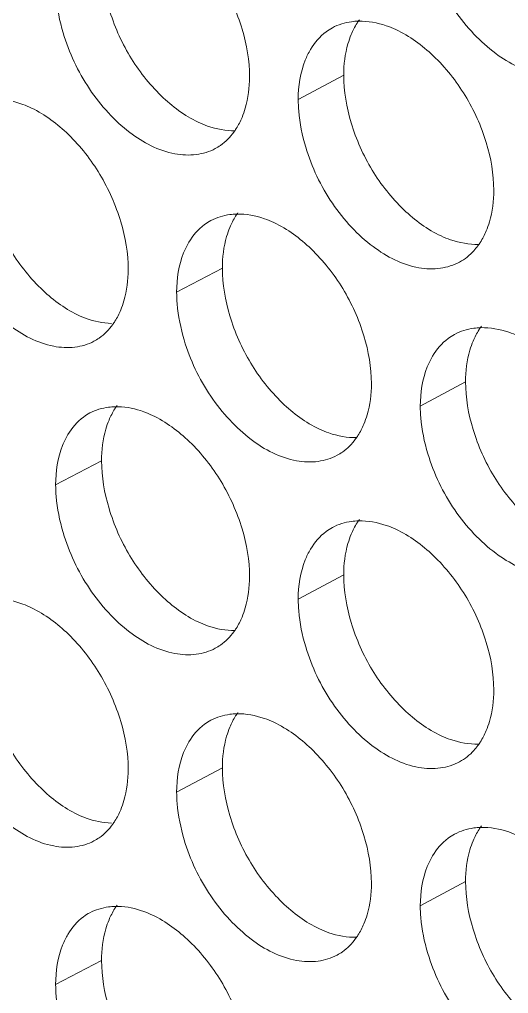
# Model space of a CAD drawing. Header units: millimetres. Extents: x 1177 to 4147, y 93 to 2194.
# Drawn here: x 2591.68 to 2599.39, y 769.32 to 784.67 of the extents above; entities that cross this region are included whole.
import ezdxf

# ---------------------------------------------------------------- set-up
doc = ezdxf.new("R2010")
doc.units = ezdxf.units.MM
doc.header["$LTSCALE"] = 0.1
doc.layers.get('0').update_dxf_attribs({"lineweight": 13})
doc.layers.add('标注', color=251, linetype='Continuous', lineweight=9)

# ---------------------------------------------------------------- blocks, each defined once
blk = doc.blocks.new('02')
at = {"layer": '标注'}
for p, q in [((4478.835, 710.974), (4477.811, 710.426)), ((4476.103, 706.631), (4475.073, 706.086)), ((4481.579, 704.072), (4480.56, 703.522)), ((4473.382, 702.295), (4472.348, 701.752)), ((4473.382, 702.295), (4472.348, 701.752)), ((4478.835, 699.724), (4477.811, 699.176)), ((4478.835, 699.724), (4477.811, 699.176)), ((4476.103, 695.381), (4475.073, 694.836)), ((4481.579, 692.822), (4480.56, 692.272)), ((4473.382, 691.045), (4472.348, 690.502))]:
    blk.add_line(p, q, dxfattribs=at)
for centre in [(4473.723, 701.993), (4473.723, 701.993), (4473.723, 690.743)]:
    blk.add_arc(centre, 1.518, 88.601, 91.1331, dxfattribs=at)
for points, knots in [([(4481.579, 715.322), (4481.579, 714.96), (4481.713, 714.21), (4482.178, 713.168), (4482.877, 712.29), (4483.471, 711.851), (4483.783, 711.708)], [0, 0, 0, 0, 0.245602, 0.508914, 0.767364, 1, 1, 1, 1]), ([(4476.714, 710.939), (4476.714, 711.301), (4476.581, 712.052), (4476.118, 713.095), (4475.425, 713.977), (4474.836, 714.42), (4474.527, 714.566)], [0, 0, 0, 0, 0.245829, 0.509477, 0.768016, 1, 1, 1, 1]), ([(4480.73, 713.7), (4480.865, 713.253), (4481.171, 712.611), (4481.748, 711.896), (4482.361, 711.339), (4483.069, 710.977), (4483.772, 710.954), (4484.081, 711.051), (4484.214, 711.124)], [0, 0, 0, 0, 0.290009, 0.433078, 0.568897, 0.804139, 0.905475, 1, 1, 1, 1]), ([(4473.382, 713.545), (4473.382, 713.183), (4473.514, 712.432), (4473.973, 711.388), (4474.662, 710.505), (4475.249, 710.061), (4475.558, 709.915)], [0, 0, 0, 0, 0.246134, 0.50993, 0.768307, 1, 1, 1, 1]), ([(4472.348, 713.002), (4472.348, 712.915), (4472.364, 712.553), (4472.437, 712.193), (4472.516, 711.929)], [0, 0, 0, 0, 0.238732, 1, 1, 1, 1]), ([(4478.581, 712.041), (4478.53, 712.015), (4478.333, 711.889), (4478.176, 711.705), (4478.087, 711.553)], [0, 0, 0, 0, 0.243762, 1, 1, 1, 1]), ([(4479.168, 712.19), (4479.115, 712.189), (4478.913, 712.174), (4478.713, 712.113), (4478.581, 712.041)], [0, 0, 0, 0, 0.258529, 1, 1, 1, 1]), ([(4479.188, 712.221), (4479.17, 712.196), (4479.099, 712.091), (4479.041, 711.977), (4479.004, 711.889)], [0, 0, 0, 0, 0.243071, 1, 1, 1, 1]), ([(4480.009, 712), (4479.939, 712.033), (4479.671, 712.141), (4479.379, 712.195), (4479.168, 712.19)], [0, 0, 0, 0, 0.267982, 1, 1, 1, 1]), ([(4472.516, 711.929), (4472.649, 711.483), (4472.949, 710.842), (4473.515, 710.124), (4474.116, 709.564), (4474.81, 709.194), (4475.505, 709.16), (4475.81, 709.252), (4475.943, 709.322)], [0, 0, 0, 0, 0.291305, 0.434775, 0.570777, 0.805593, 0.906279, 1, 1, 1, 1]), ([(4479.004, 711.889), (4478.976, 711.822), (4478.873, 711.527), (4478.835, 711.212), (4478.835, 710.974)], [0, 0, 0, 0, 0.234028, 1, 1, 1, 1]), ([(4482.215, 708.383), (4482.215, 708.745), (4482.081, 709.495), (4481.613, 710.537), (4480.914, 711.416), (4480.32, 711.856), (4480.009, 712)], [0, 0, 0, 0, 0.245474, 0.508798, 0.767386, 1, 1, 1, 1]), ([(4478.087, 711.553), (4478.041, 711.476), (4477.87, 711.124), (4477.811, 710.726), (4477.811, 710.426)], [0, 0, 0, 0, 0.229851, 1, 1, 1, 1]), ([(4476.545, 710.025), (4476.573, 710.092), (4476.676, 710.386), (4476.714, 710.7), (4476.714, 710.939)], [0, 0, 0, 0, 0.233967, 1, 1, 1, 1]), ([(4478.835, 710.974), (4478.835, 710.611), (4478.968, 709.861), (4479.431, 708.818), (4480.127, 707.939), (4480.719, 707.498), (4481.029, 707.354)], [0, 0, 0, 0, 0.245779, 0.509251, 0.767678, 1, 1, 1, 1]), ([(4471.804, 710.234), (4471.742, 710.264), (4471.501, 710.366), (4471.24, 710.424), (4471.049, 710.43)], [0, 0, 0, 0, 0.266802, 1, 1, 1, 1]), ([(4477.811, 710.426), (4477.811, 710.339), (4477.827, 709.976), (4477.9, 709.617), (4477.98, 709.353)], [0, 0, 0, 0, 0.2388, 1, 1, 1, 1]), ([(4473.982, 706.601), (4473.982, 706.964), (4473.849, 707.715), (4473.388, 708.759), (4472.699, 709.642), (4472.112, 710.087), (4471.804, 710.234)], [0, 0, 0, 0, 0.246007, 0.509819, 0.768332, 1, 1, 1, 1]), ([(4475.558, 709.915), (4475.627, 709.883), (4475.891, 709.773), (4476.181, 709.718), (4476.39, 709.723)], [0, 0, 0, 0, 0.268088, 1, 1, 1, 1]), ([(4476.362, 709.694), (4476.38, 709.719), (4476.451, 709.823), (4476.508, 709.936), (4476.545, 710.025)], [0, 0, 0, 0, 0.243017, 1, 1, 1, 1]), ([(4475.943, 709.322), (4475.983, 709.344), (4476.144, 709.442), (4476.279, 709.579), (4476.362, 709.694)], [0, 0, 0, 0, 0.245619, 1, 1, 1, 1]), ([(4470.674, 709.216), (4470.674, 708.853), (4470.806, 708.102), (4471.263, 707.057), (4471.948, 706.173), (4472.533, 705.727), (4472.84, 705.581)], [0, 0, 0, 0, 0.246312, 0.510271, 0.768623, 1, 1, 1, 1]), ([(4477.98, 709.353), (4478.114, 708.906), (4478.418, 708.265), (4478.992, 707.549), (4479.601, 706.991), (4480.304, 706.626), (4481.005, 706.599), (4481.312, 706.695), (4481.445, 706.767)], [0, 0, 0, 0, 0.290439, 0.433641, 0.56952, 0.80462, 0.905741, 1, 1, 1, 1]), ([(4482.045, 707.468), (4482.073, 707.535), (4482.177, 707.829), (4482.215, 708.144), (4482.215, 708.383)], [0, 0, 0, 0, 0.234266, 1, 1, 1, 1]), ([(4476.424, 707.847), (4476.373, 707.846), (4476.173, 707.831), (4475.975, 707.772), (4475.844, 707.702)], [0, 0, 0, 0, 0.258513, 1, 1, 1, 1]), ([(4476.453, 707.876), (4476.435, 707.851), (4476.365, 707.747), (4476.308, 707.634), (4476.271, 707.546)], [0, 0, 0, 0, 0.243002, 1, 1, 1, 1]), ([(4477.262, 707.655), (4477.192, 707.688), (4476.926, 707.797), (4476.635, 707.852), (4476.424, 707.847)], [0, 0, 0, 0, 0.268167, 1, 1, 1, 1]), ([(4475.844, 707.702), (4475.794, 707.675), (4475.595, 707.551), (4475.439, 707.366), (4475.349, 707.214)], [0, 0, 0, 0, 0.243618, 1, 1, 1, 1]), ([(4479.459, 704.033), (4479.459, 704.395), (4479.325, 705.145), (4478.86, 706.188), (4478.163, 707.068), (4477.572, 707.51), (4477.262, 707.655)], [0, 0, 0, 0, 0.245651, 0.509137, 0.767701, 1, 1, 1, 1]), ([(4469.802, 707.601), (4469.934, 707.156), (4470.232, 706.515), (4470.795, 705.796), (4471.392, 705.235), (4472.082, 704.862), (4472.774, 704.825), (4473.078, 704.915), (4473.209, 704.984)], [0, 0, 0, 0, 0.291742, 0.435347, 0.571412, 0.806086, 0.906551, 1, 1, 1, 1]), ([(4476.271, 707.546), (4476.243, 707.479), (4476.14, 707.185), (4476.103, 706.87), (4476.103, 706.631)], [0, 0, 0, 0, 0.233879, 1, 1, 1, 1]), ([(4481.857, 707.133), (4481.876, 707.158), (4481.948, 707.264), (4482.007, 707.378), (4482.045, 707.468)], [0, 0, 0, 0, 0.243157, 1, 1, 1, 1]), ([(4475.349, 707.214), (4475.303, 707.137), (4475.133, 706.785), (4475.073, 706.386), (4475.073, 706.086)], [0, 0, 0, 0, 0.229607, 1, 1, 1, 1]), ([(4481.029, 707.354), (4481.099, 707.321), (4481.366, 707.213), (4481.658, 707.16), (4481.869, 707.165)], [0, 0, 0, 0, 0.267719, 1, 1, 1, 1]), ([(4481.445, 706.767), (4481.566, 706.832), (4481.713, 706.951), (4481.829, 707.094), (4481.857, 707.133)], [0, 0, 0, 0, 0.74257, 1, 1, 1, 1]), ([(4473.813, 705.688), (4473.841, 705.755), (4473.944, 706.049), (4473.982, 706.363), (4473.982, 706.601)], [0, 0, 0, 0, 0.233818, 1, 1, 1, 1]), ([(4476.103, 706.631), (4476.103, 706.269), (4476.235, 705.518), (4476.696, 704.475), (4477.388, 703.594), (4477.978, 703.151), (4478.287, 703.006)], [0, 0, 0, 0, 0.245956, 0.50959, 0.767992, 1, 1, 1, 1]), ([(4475.073, 706.086), (4475.073, 705.999), (4475.089, 705.636), (4475.163, 705.277), (4475.242, 705.013)], [0, 0, 0, 0, 0.238766, 1, 1, 1, 1]), ([(4473.633, 705.36), (4473.65, 705.384), (4473.72, 705.488), (4473.777, 705.6), (4473.813, 705.688)], [0, 0, 0, 0, 0.242949, 1, 1, 1, 1]), ([(4472.84, 705.581), (4472.903, 705.55), (4473.146, 705.448), (4473.409, 705.391), (4473.602, 705.386)], [0, 0, 0, 0, 0.266746, 1, 1, 1, 1]), ([(4473.209, 704.984), (4473.251, 705.006), (4473.413, 705.104), (4473.549, 705.244), (4473.633, 705.36)], [0, 0, 0, 0, 0.245453, 1, 1, 1, 1]), ([(4481.923, 705.29), (4481.87, 705.288), (4481.665, 705.272), (4481.463, 705.21), (4481.329, 705.137)], [0, 0, 0, 0, 0.258546, 1, 1, 1, 1]), ([(4481.935, 705.322), (4481.917, 705.297), (4481.845, 705.192), (4481.786, 705.077), (4481.749, 704.988)], [0, 0, 0, 0, 0.243142, 1, 1, 1, 1]), ([(4482.768, 705.102), (4482.697, 705.134), (4482.429, 705.242), (4482.135, 705.295), (4481.923, 705.29)], [0, 0, 0, 0, 0.267799, 1, 1, 1, 1]), ([(4475.242, 705.013), (4475.375, 704.566), (4475.677, 703.925), (4476.248, 703.208), (4476.852, 702.649), (4477.551, 702.282), (4478.249, 702.251), (4478.555, 702.345), (4478.688, 702.416)], [0, 0, 0, 0, 0.290871, 0.434206, 0.570147, 0.805105, 0.906009, 1, 1, 1, 1]), ([(4481.329, 705.137), (4481.279, 705.11), (4481.082, 704.985), (4480.926, 704.801), (4480.836, 704.649)], [0, 0, 0, 0, 0.243902, 1, 1, 1, 1]), ([(4481.749, 704.988), (4481.721, 704.921), (4481.617, 704.626), (4481.579, 704.311), (4481.579, 704.072)], [0, 0, 0, 0, 0.234177, 1, 1, 1, 1]), ([(4480.836, 704.649), (4480.791, 704.572), (4480.62, 704.22), (4480.56, 703.822), (4480.56, 703.522)], [0, 0, 0, 0, 0.230096, 1, 1, 1, 1]), ([(4479.289, 703.118), (4479.317, 703.185), (4479.421, 703.479), (4479.459, 703.794), (4479.459, 704.033)], [0, 0, 0, 0, 0.234117, 1, 1, 1, 1]), ([(4481.579, 704.072), (4481.579, 703.71), (4481.713, 702.96), (4482.178, 701.918), (4482.877, 701.04), (4483.471, 700.601), (4483.783, 700.458)], [0, 0, 0, 0, 0.245602, 0.508914, 0.767364, 1, 1, 1, 1]), ([(4473.693, 703.51), (4473.642, 703.509), (4473.444, 703.495), (4473.249, 703.437), (4473.119, 703.369)], [0, 0, 0, 0, 0.258498, 1, 1, 1, 1]), ([(4473.693, 703.51), (4473.642, 703.509), (4473.444, 703.495), (4473.249, 703.437), (4473.119, 703.369)], [0, 0, 0, 0, 0.258498, 1, 1, 1, 1]), ([(4473.73, 703.537), (4473.712, 703.512), (4473.643, 703.409), (4473.586, 703.297), (4473.55, 703.21)], [0, 0, 0, 0, 0.242934, 1, 1, 1, 1]), ([(4473.73, 703.537), (4473.712, 703.512), (4473.643, 703.409), (4473.586, 703.297), (4473.55, 703.21)], [0, 0, 0, 0, 0.242934, 1, 1, 1, 1]), ([(4474.527, 703.316), (4474.463, 703.347), (4474.219, 703.449), (4473.954, 703.506), (4473.76, 703.51)], [0, 0, 0, 0, 0.266809, 1, 1, 1, 1]), ([(4474.527, 703.316), (4474.463, 703.347), (4474.219, 703.449), (4473.954, 703.506), (4473.76, 703.51)], [0, 0, 0, 0, 0.266809, 1, 1, 1, 1]), ([(4480.56, 703.522), (4480.56, 703.435), (4480.576, 703.073), (4480.65, 702.714), (4480.73, 702.45)], [0, 0, 0, 0, 0.238835, 1, 1, 1, 1]), ([(4473.119, 703.369), (4473.069, 703.342), (4472.87, 703.218), (4472.713, 703.033), (4472.623, 702.881)], [0, 0, 0, 0, 0.243471, 1, 1, 1, 1]), ([(4473.119, 703.369), (4473.069, 703.342), (4472.87, 703.218), (4472.713, 703.033), (4472.623, 702.881)], [0, 0, 0, 0, 0.243471, 1, 1, 1, 1]), ([(4476.714, 699.689), (4476.714, 700.051), (4476.581, 700.802), (4476.118, 701.845), (4475.425, 702.727), (4474.836, 703.17), (4474.527, 703.316)], [0, 0, 0, 0, 0.245829, 0.509477, 0.768016, 1, 1, 1, 1]), ([(4476.714, 699.689), (4476.714, 700.051), (4476.581, 700.802), (4476.118, 701.845), (4475.425, 702.727), (4474.836, 703.17), (4474.527, 703.316)], [0, 0, 0, 0, 0.245829, 0.509477, 0.768016, 1, 1, 1, 1]), ([(4473.55, 703.21), (4473.522, 703.143), (4473.42, 702.848), (4473.382, 702.534), (4473.382, 702.295)], [0, 0, 0, 0, 0.23373, 1, 1, 1, 1]), ([(4473.55, 703.21), (4473.522, 703.143), (4473.42, 702.848), (4473.382, 702.534), (4473.382, 702.295)], [0, 0, 0, 0, 0.23373, 1, 1, 1, 1]), ([(4479.104, 702.785), (4479.122, 702.81), (4479.193, 702.915), (4479.252, 703.029), (4479.289, 703.118)], [0, 0, 0, 0, 0.243086, 1, 1, 1, 1]), ([(4472.623, 702.881), (4472.578, 702.804), (4472.407, 702.452), (4472.348, 702.053), (4472.348, 701.752)], [0, 0, 0, 0, 0.229361, 1, 1, 1, 1]), ([(4472.623, 702.881), (4472.578, 702.804), (4472.407, 702.452), (4472.348, 702.053), (4472.348, 701.752)], [0, 0, 0, 0, 0.229361, 1, 1, 1, 1]), ([(4478.287, 703.006), (4478.357, 702.974), (4478.623, 702.865), (4478.913, 702.811), (4479.124, 702.816)], [0, 0, 0, 0, 0.267902, 1, 1, 1, 1]), ([(4478.688, 702.416), (4478.728, 702.438), (4478.887, 702.535), (4479.021, 702.672), (4479.104, 702.785)], [0, 0, 0, 0, 0.245781, 1, 1, 1, 1]), ([(4480.73, 702.45), (4480.865, 702.003), (4481.171, 701.361), (4481.748, 700.646), (4482.361, 700.089), (4483.069, 699.727), (4483.772, 699.704), (4484.081, 699.801), (4484.214, 699.874)], [0, 0, 0, 0, 0.290009, 0.433078, 0.568897, 0.804139, 0.905475, 1, 1, 1, 1]), ([(4473.382, 702.295), (4473.382, 701.933), (4473.514, 701.182), (4473.973, 700.138), (4474.662, 699.255), (4475.249, 698.811), (4475.558, 698.665)], [0, 0, 0, 0, 0.246134, 0.50993, 0.768307, 1, 1, 1, 1]), ([(4473.382, 702.295), (4473.382, 701.933), (4473.514, 701.182), (4473.973, 700.138), (4474.662, 699.255), (4475.249, 698.811), (4475.558, 698.665)], [0, 0, 0, 0, 0.246134, 0.50993, 0.768307, 1, 1, 1, 1]), ([(4472.348, 701.752), (4472.348, 701.665), (4472.364, 701.303), (4472.437, 700.943), (4472.516, 700.679)], [0, 0, 0, 0, 0.238732, 1, 1, 1, 1]), ([(4472.348, 701.752), (4472.348, 701.665), (4472.364, 701.303), (4472.437, 700.943), (4472.516, 700.679)], [0, 0, 0, 0, 0.238732, 1, 1, 1, 1]), ([(4479.168, 700.94), (4479.115, 700.939), (4478.913, 700.924), (4478.713, 700.863), (4478.581, 700.791)], [0, 0, 0, 0, 0.258529, 1, 1, 1, 1]), ([(4479.168, 700.94), (4479.115, 700.939), (4478.913, 700.924), (4478.713, 700.863), (4478.581, 700.791)], [0, 0, 0, 0, 0.258529, 1, 1, 1, 1]), ([(4479.188, 700.971), (4479.17, 700.946), (4479.099, 700.841), (4479.041, 700.727), (4479.004, 700.639)], [0, 0, 0, 0, 0.243071, 1, 1, 1, 1]), ([(4479.188, 700.971), (4479.17, 700.946), (4479.099, 700.841), (4479.041, 700.727), (4479.004, 700.639)], [0, 0, 0, 0, 0.243071, 1, 1, 1, 1]), ([(4480.009, 700.75), (4479.939, 700.783), (4479.671, 700.891), (4479.379, 700.945), (4479.168, 700.94)], [0, 0, 0, 0, 0.267982, 1, 1, 1, 1]), ([(4480.009, 700.75), (4479.939, 700.783), (4479.671, 700.891), (4479.379, 700.945), (4479.168, 700.94)], [0, 0, 0, 0, 0.267982, 1, 1, 1, 1]), ([(4472.516, 700.679), (4472.649, 700.233), (4472.949, 699.592), (4473.515, 698.874), (4474.116, 698.314), (4474.81, 697.944), (4475.505, 697.91), (4475.81, 698.002), (4475.943, 698.072)], [0, 0, 0, 0, 0.291305, 0.434775, 0.570777, 0.805593, 0.906279, 1, 1, 1, 1]), ([(4472.516, 700.679), (4472.649, 700.233), (4472.949, 699.592), (4473.515, 698.874), (4474.116, 698.314), (4474.81, 697.944), (4475.505, 697.91), (4475.81, 698.002), (4475.943, 698.072)], [0, 0, 0, 0, 0.291305, 0.434775, 0.570777, 0.805593, 0.906279, 1, 1, 1, 1]), ([(4478.581, 700.791), (4478.53, 700.765), (4478.333, 700.639), (4478.176, 700.455), (4478.087, 700.303)], [0, 0, 0, 0, 0.243762, 1, 1, 1, 1]), ([(4478.581, 700.791), (4478.53, 700.765), (4478.333, 700.639), (4478.176, 700.455), (4478.087, 700.303)], [0, 0, 0, 0, 0.243762, 1, 1, 1, 1]), ([(4479.004, 700.639), (4478.976, 700.572), (4478.873, 700.277), (4478.835, 699.962), (4478.835, 699.724)], [0, 0, 0, 0, 0.234028, 1, 1, 1, 1]), ([(4479.004, 700.639), (4478.976, 700.572), (4478.873, 700.277), (4478.835, 699.962), (4478.835, 699.724)], [0, 0, 0, 0, 0.234028, 1, 1, 1, 1]), ([(4482.215, 697.133), (4482.215, 697.495), (4482.081, 698.245), (4481.613, 699.287), (4480.914, 700.166), (4480.32, 700.606), (4480.009, 700.75)], [0, 0, 0, 0, 0.245474, 0.508798, 0.767386, 1, 1, 1, 1]), ([(4482.215, 697.133), (4482.215, 697.495), (4482.081, 698.245), (4481.613, 699.287), (4480.914, 700.166), (4480.32, 700.606), (4480.009, 700.75)], [0, 0, 0, 0, 0.245474, 0.508798, 0.767386, 1, 1, 1, 1]), ([(4478.087, 700.303), (4478.041, 700.226), (4477.87, 699.874), (4477.811, 699.476), (4477.811, 699.176)], [0, 0, 0, 0, 0.229851, 1, 1, 1, 1]), ([(4478.087, 700.303), (4478.041, 700.226), (4477.87, 699.874), (4477.811, 699.476), (4477.811, 699.176)], [0, 0, 0, 0, 0.229851, 1, 1, 1, 1]), ([(4476.545, 698.775), (4476.573, 698.842), (4476.676, 699.136), (4476.714, 699.45), (4476.714, 699.689)], [0, 0, 0, 0, 0.233967, 1, 1, 1, 1]), ([(4476.545, 698.775), (4476.573, 698.842), (4476.676, 699.136), (4476.714, 699.45), (4476.714, 699.689)], [0, 0, 0, 0, 0.233967, 1, 1, 1, 1]), ([(4478.835, 699.724), (4478.835, 699.361), (4478.968, 698.611), (4479.431, 697.568), (4480.127, 696.689), (4480.719, 696.248), (4481.029, 696.104)], [0, 0, 0, 0, 0.245779, 0.509251, 0.767678, 1, 1, 1, 1]), ([(4478.835, 699.724), (4478.835, 699.361), (4478.968, 698.611), (4479.431, 697.568), (4480.127, 696.689), (4480.719, 696.248), (4481.029, 696.104)], [0, 0, 0, 0, 0.245779, 0.509251, 0.767678, 1, 1, 1, 1]), ([(4471.804, 698.984), (4471.742, 699.014), (4471.501, 699.116), (4471.24, 699.174), (4471.049, 699.18)], [0, 0, 0, 0, 0.266802, 1, 1, 1, 1]), ([(4477.811, 699.176), (4477.811, 699.089), (4477.827, 698.726), (4477.9, 698.367), (4477.98, 698.103)], [0, 0, 0, 0, 0.2388, 1, 1, 1, 1]), ([(4477.811, 699.176), (4477.811, 699.089), (4477.827, 698.726), (4477.9, 698.367), (4477.98, 698.103)], [0, 0, 0, 0, 0.2388, 1, 1, 1, 1]), ([(4473.982, 695.351), (4473.982, 695.714), (4473.849, 696.465), (4473.388, 697.509), (4472.699, 698.392), (4472.112, 698.837), (4471.804, 698.984)], [0, 0, 0, 0, 0.246007, 0.509819, 0.768332, 1, 1, 1, 1]), ([(4475.558, 698.665), (4475.627, 698.633), (4475.891, 698.523), (4476.181, 698.468), (4476.39, 698.473)], [0, 0, 0, 0, 0.268088, 1, 1, 1, 1]), ([(4475.558, 698.665), (4475.627, 698.633), (4475.891, 698.523), (4476.181, 698.468), (4476.39, 698.473)], [0, 0, 0, 0, 0.268088, 1, 1, 1, 1]), ([(4476.362, 698.444), (4476.38, 698.469), (4476.451, 698.573), (4476.508, 698.686), (4476.545, 698.775)], [0, 0, 0, 0, 0.243017, 1, 1, 1, 1]), ([(4476.362, 698.444), (4476.38, 698.469), (4476.451, 698.573), (4476.508, 698.686), (4476.545, 698.775)], [0, 0, 0, 0, 0.243017, 1, 1, 1, 1]), ([(4475.943, 698.072), (4475.983, 698.094), (4476.144, 698.192), (4476.279, 698.329), (4476.362, 698.444)], [0, 0, 0, 0, 0.245619, 1, 1, 1, 1]), ([(4475.943, 698.072), (4475.983, 698.094), (4476.144, 698.192), (4476.279, 698.329), (4476.362, 698.444)], [0, 0, 0, 0, 0.245619, 1, 1, 1, 1]), ([(4477.98, 698.103), (4478.114, 697.656), (4478.418, 697.015), (4478.992, 696.299), (4479.601, 695.741), (4480.304, 695.376), (4481.005, 695.349), (4481.312, 695.445), (4481.445, 695.517)], [0, 0, 0, 0, 0.290439, 0.433641, 0.56952, 0.80462, 0.905741, 1, 1, 1, 1]), ([(4477.98, 698.103), (4478.114, 697.656), (4478.418, 697.015), (4478.992, 696.299), (4479.601, 695.741), (4480.304, 695.376), (4481.005, 695.349), (4481.312, 695.445), (4481.445, 695.517)], [0, 0, 0, 0, 0.290439, 0.433641, 0.56952, 0.80462, 0.905741, 1, 1, 1, 1]), ([(4470.674, 697.966), (4470.674, 697.603), (4470.806, 696.852), (4471.263, 695.807), (4471.948, 694.923), (4472.533, 694.477), (4472.84, 694.331)], [0, 0, 0, 0, 0.246312, 0.510271, 0.768623, 1, 1, 1, 1]), ([(4482.045, 696.218), (4482.073, 696.285), (4482.177, 696.579), (4482.215, 696.894), (4482.215, 697.133)], [0, 0, 0, 0, 0.234266, 1, 1, 1, 1]), ([(4482.045, 696.218), (4482.073, 696.285), (4482.177, 696.579), (4482.215, 696.894), (4482.215, 697.133)], [0, 0, 0, 0, 0.234266, 1, 1, 1, 1]), ([(4475.844, 696.452), (4475.794, 696.425), (4475.595, 696.301), (4475.439, 696.116), (4475.349, 695.964)], [0, 0, 0, 0, 0.243618, 1, 1, 1, 1]), ([(4476.424, 696.597), (4476.373, 696.596), (4476.173, 696.581), (4475.975, 696.522), (4475.844, 696.452)], [0, 0, 0, 0, 0.258513, 1, 1, 1, 1]), ([(4476.453, 696.626), (4476.435, 696.601), (4476.365, 696.497), (4476.308, 696.384), (4476.271, 696.296)], [0, 0, 0, 0, 0.243002, 1, 1, 1, 1]), ([(4477.262, 696.405), (4477.192, 696.438), (4476.926, 696.547), (4476.635, 696.602), (4476.424, 696.597)], [0, 0, 0, 0, 0.268167, 1, 1, 1, 1]), ([(4469.802, 696.351), (4469.934, 695.906), (4470.232, 695.265), (4470.795, 694.546), (4471.392, 693.985), (4472.082, 693.612), (4472.774, 693.575), (4473.078, 693.665), (4473.209, 693.734)], [0, 0, 0, 0, 0.291742, 0.435347, 0.571412, 0.806086, 0.906551, 1, 1, 1, 1]), ([(4476.271, 696.296), (4476.243, 696.229), (4476.14, 695.935), (4476.103, 695.62), (4476.103, 695.381)], [0, 0, 0, 0, 0.233879, 1, 1, 1, 1]), ([(4479.459, 692.783), (4479.459, 693.145), (4479.325, 693.895), (4478.86, 694.938), (4478.163, 695.818), (4477.572, 696.26), (4477.262, 696.405)], [0, 0, 0, 0, 0.245651, 0.509137, 0.767701, 1, 1, 1, 1]), ([(4481.029, 696.104), (4481.099, 696.071), (4481.366, 695.963), (4481.658, 695.91), (4481.869, 695.915)], [0, 0, 0, 0, 0.267719, 1, 1, 1, 1]), ([(4481.029, 696.104), (4481.099, 696.071), (4481.366, 695.963), (4481.658, 695.91), (4481.869, 695.915)], [0, 0, 0, 0, 0.267719, 1, 1, 1, 1]), ([(4481.857, 695.883), (4481.876, 695.908), (4481.948, 696.014), (4482.007, 696.128), (4482.045, 696.218)], [0, 0, 0, 0, 0.243157, 1, 1, 1, 1]), ([(4481.857, 695.883), (4481.876, 695.908), (4481.948, 696.014), (4482.007, 696.128), (4482.045, 696.218)], [0, 0, 0, 0, 0.243157, 1, 1, 1, 1]), ([(4475.349, 695.964), (4475.303, 695.887), (4475.133, 695.535), (4475.073, 695.136), (4475.073, 694.836)], [0, 0, 0, 0, 0.229607, 1, 1, 1, 1]), ([(4481.445, 695.517), (4481.566, 695.582), (4481.713, 695.701), (4481.829, 695.844), (4481.857, 695.883)], [0, 0, 0, 0, 0.74257, 1, 1, 1, 1]), ([(4481.445, 695.517), (4481.566, 695.582), (4481.713, 695.701), (4481.829, 695.844), (4481.857, 695.883)], [0, 0, 0, 0, 0.74257, 1, 1, 1, 1]), ([(4473.813, 694.438), (4473.841, 694.505), (4473.944, 694.799), (4473.982, 695.113), (4473.982, 695.351)], [0, 0, 0, 0, 0.233818, 1, 1, 1, 1]), ([(4476.103, 695.381), (4476.103, 695.019), (4476.235, 694.268), (4476.696, 693.225), (4477.388, 692.344), (4477.978, 691.901), (4478.287, 691.756)], [0, 0, 0, 0, 0.245956, 0.50959, 0.767992, 1, 1, 1, 1]), ([(4475.073, 694.836), (4475.073, 694.749), (4475.089, 694.386), (4475.163, 694.027), (4475.242, 693.763)], [0, 0, 0, 0, 0.238766, 1, 1, 1, 1]), ([(4472.84, 694.331), (4472.903, 694.3), (4473.146, 694.198), (4473.409, 694.141), (4473.602, 694.136)], [0, 0, 0, 0, 0.266746, 1, 1, 1, 1]), ([(4473.633, 694.11), (4473.65, 694.134), (4473.72, 694.238), (4473.777, 694.35), (4473.813, 694.438)], [0, 0, 0, 0, 0.242949, 1, 1, 1, 1]), ([(4473.209, 693.734), (4473.251, 693.756), (4473.413, 693.854), (4473.549, 693.994), (4473.633, 694.11)], [0, 0, 0, 0, 0.245453, 1, 1, 1, 1]), ([(4481.923, 694.04), (4481.87, 694.038), (4481.665, 694.022), (4481.463, 693.96), (4481.329, 693.887)], [0, 0, 0, 0, 0.258546, 1, 1, 1, 1]), ([(4481.935, 694.072), (4481.917, 694.047), (4481.845, 693.942), (4481.786, 693.827), (4481.749, 693.738)], [0, 0, 0, 0, 0.243142, 1, 1, 1, 1]), ([(4482.768, 693.852), (4482.697, 693.884), (4482.429, 693.992), (4482.135, 694.045), (4481.923, 694.04)], [0, 0, 0, 0, 0.267799, 1, 1, 1, 1]), ([(4481.329, 693.887), (4481.279, 693.86), (4481.082, 693.735), (4480.926, 693.551), (4480.836, 693.399)], [0, 0, 0, 0, 0.243902, 1, 1, 1, 1]), ([(4475.242, 693.763), (4475.375, 693.316), (4475.677, 692.675), (4476.248, 691.958), (4476.852, 691.399), (4477.551, 691.032), (4478.249, 691.001), (4478.555, 691.095), (4478.688, 691.166)], [0, 0, 0, 0, 0.290871, 0.434206, 0.570147, 0.805105, 0.906009, 1, 1, 1, 1]), ([(4481.749, 693.738), (4481.721, 693.671), (4481.617, 693.376), (4481.579, 693.061), (4481.579, 692.822)], [0, 0, 0, 0, 0.234177, 1, 1, 1, 1]), ([(4480.836, 693.399), (4480.791, 693.322), (4480.62, 692.97), (4480.56, 692.572), (4480.56, 692.272)], [0, 0, 0, 0, 0.230096, 1, 1, 1, 1]), ([(4479.289, 691.868), (4479.317, 691.935), (4479.421, 692.229), (4479.459, 692.544), (4479.459, 692.783)], [0, 0, 0, 0, 0.234117, 1, 1, 1, 1]), ([(4481.579, 692.822), (4481.579, 692.46), (4481.713, 691.71), (4482.178, 690.668), (4482.877, 689.79), (4483.471, 689.351), (4483.783, 689.208)], [0, 0, 0, 0, 0.245602, 0.508914, 0.767364, 1, 1, 1, 1]), ([(4473.73, 692.287), (4473.712, 692.262), (4473.643, 692.159), (4473.586, 692.047), (4473.55, 691.96)], [0, 0, 0, 0, 0.242934, 1, 1, 1, 1]), ([(4473.119, 692.119), (4473.069, 692.092), (4472.87, 691.968), (4472.713, 691.783), (4472.623, 691.631)], [0, 0, 0, 0, 0.243471, 1, 1, 1, 1]), ([(4473.693, 692.26), (4473.642, 692.259), (4473.444, 692.245), (4473.249, 692.187), (4473.119, 692.119)], [0, 0, 0, 0, 0.258498, 1, 1, 1, 1]), ([(4474.527, 692.066), (4474.463, 692.097), (4474.219, 692.199), (4473.954, 692.256), (4473.76, 692.26)], [0, 0, 0, 0, 0.266809, 1, 1, 1, 1]), ([(4476.714, 688.439), (4476.714, 688.801), (4476.581, 689.552), (4476.118, 690.595), (4475.425, 691.477), (4474.836, 691.92), (4474.527, 692.066)], [0, 0, 0, 0, 0.245829, 0.509477, 0.768016, 1, 1, 1, 1]), ([(4480.56, 692.272), (4480.56, 692.185), (4480.576, 691.823), (4480.65, 691.464), (4480.73, 691.2)], [0, 0, 0, 0, 0.238835, 1, 1, 1, 1]), ([(4473.55, 691.96), (4473.522, 691.893), (4473.42, 691.598), (4473.382, 691.284), (4473.382, 691.045)], [0, 0, 0, 0, 0.23373, 1, 1, 1, 1]), ([(4479.104, 691.535), (4479.122, 691.56), (4479.193, 691.665), (4479.252, 691.779), (4479.289, 691.868)], [0, 0, 0, 0, 0.243086, 1, 1, 1, 1]), ([(4472.623, 691.631), (4472.578, 691.554), (4472.407, 691.202), (4472.348, 690.803), (4472.348, 690.502)], [0, 0, 0, 0, 0.229361, 1, 1, 1, 1]), ([(4478.287, 691.756), (4478.357, 691.724), (4478.623, 691.615), (4478.913, 691.561), (4479.124, 691.566)], [0, 0, 0, 0, 0.267902, 1, 1, 1, 1]), ([(4478.688, 691.166), (4478.728, 691.188), (4478.887, 691.285), (4479.021, 691.422), (4479.104, 691.535)], [0, 0, 0, 0, 0.245781, 1, 1, 1, 1]), ([(4480.73, 691.2), (4480.865, 690.753), (4481.171, 690.111), (4481.748, 689.396), (4482.361, 688.839), (4483.069, 688.477), (4483.772, 688.454), (4484.081, 688.551), (4484.214, 688.624)], [0, 0, 0, 0, 0.290009, 0.433078, 0.568897, 0.804139, 0.905475, 1, 1, 1, 1]), ([(4473.382, 691.045), (4473.382, 690.683), (4473.514, 689.932), (4473.973, 688.888), (4474.662, 688.005), (4475.249, 687.561), (4475.558, 687.415)], [0, 0, 0, 0, 0.246134, 0.50993, 0.768307, 1, 1, 1, 1]), ([(4472.348, 690.502), (4472.348, 690.415), (4472.364, 690.053), (4472.437, 689.693), (4472.516, 689.429)], [0, 0, 0, 0, 0.238732, 1, 1, 1, 1])]:
    blk.add_open_spline(points, degree=3, knots=knots, dxfattribs=at)

msp = doc.modelspace()

# ---------------------------------------------------------------- block references
at = {"xscale": 0.7, "yscale": 0.7, "zscale": 0.7}
msp.add_blockref('02', (-538.391, 286.112), dxfattribs=at)

doc.saveas('drawing.dxf')
